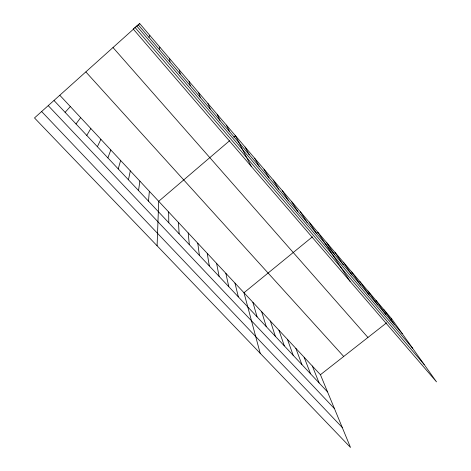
<?xml version="1.0" encoding="UTF-8"?>
<svg xmlns="http://www.w3.org/2000/svg" width="471" height="471" viewBox="0 0 471 471"><rect width="100%" height="100%" fill="white"/><g stroke="black" fill="none" stroke-linecap="round" stroke-linejoin="round"><path stroke-width="0.71" d="M157.09 245.768L158.703 201.305L229.548 140.77M148.489 201.158L149.354 191.279M159.481 49.679L159.822 47.129M138.527 190.543L139.893 181.135M128.442 179.798L130.32 170.867M118.227 168.912L120.623 160.476M107.877 157.885L110.815 149.961M97.391 146.716L100.882 139.31M148.924 37.327L149.825 35.413M86.77 135.407L90.826 128.53M76.014 123.944L80.647 117.615M65.11 112.328L70.338 106.558M59.899 95.366L320.433 374.716L350.506 447.45L34.495 117.938L133.923 28.749M134.971 27.801L137.073 25.911M138.121 24.969L139.699 23.55L391.707 318.826L436.505 381.863L133.258 29.049L139.699 23.55M233.834 137.108L235.441 135.73L251.214 166.292M312.408 236.848L243.978 292.738L260.169 353.25M316.259 233.704L317.907 232.356L350.083 281.322M320.433 374.716L386.597 322.835M390.006 320.162L391.707 318.826M41.666 111.568L342.24 427.456M48.283 105.692L334.463 408.651M54.065 100.559L327.545 391.919M85.905 71.969L343.706 356.47M113.028 47.553L367.933 337.466M135.077 27.489L424.159 364.495M138.221 24.81L402.275 333.692M136.761 26.058L412.572 348.181M383.894 309.665L394.156 324.195M375.988 300.404L385.937 314.587M367.986 291.031L377.618 304.849M359.891 281.54L369.193 294.993M351.696 271.944L360.662 285.014M343.4 262.223L352.025 274.911M335.005 252.391L343.271 264.673M326.509 242.435L334.41 254.311M309.2 222.153L316.341 233.169M300.386 211.82L307.127 222.394M291.455 201.358L297.796 211.473M282.417 190.767L288.334 200.41M273.257 180.04L278.75 189.201M263.99 169.177L269.035 177.838M254.593 158.174L259.191 166.322M245.079 147.023L249.212 154.647M226.392 125.127L229.589 131.692M217.231 114.394L219.963 120.429M207.958 103.532L210.207 109.019M312.332 366.032L319.108 382.929M304.136 357.242L310.572 373.833M295.841 348.352L301.929 364.631M287.451 339.356L293.186 355.311M198.568 92.528L200.328 97.462M278.962 330.253L284.325 345.873M270.372 321.039L275.358 336.318M261.682 311.72L266.28 326.644M252.88 302.288L257.084 316.853M189.065 81.389L190.319 85.751M234.964 283.077L238.344 296.883M225.839 273.292L228.794 286.709M179.439 70.114L180.175 73.882M216.607 263.389L219.115 276.4M207.252 253.363L209.318 265.956M197.785 243.213L199.386 255.382M188.2 232.933L189.324 244.661M169.69 58.692L169.896 61.86M178.491 222.524L179.127 233.799M168.659 211.979L168.801 222.789"/></g></svg>
